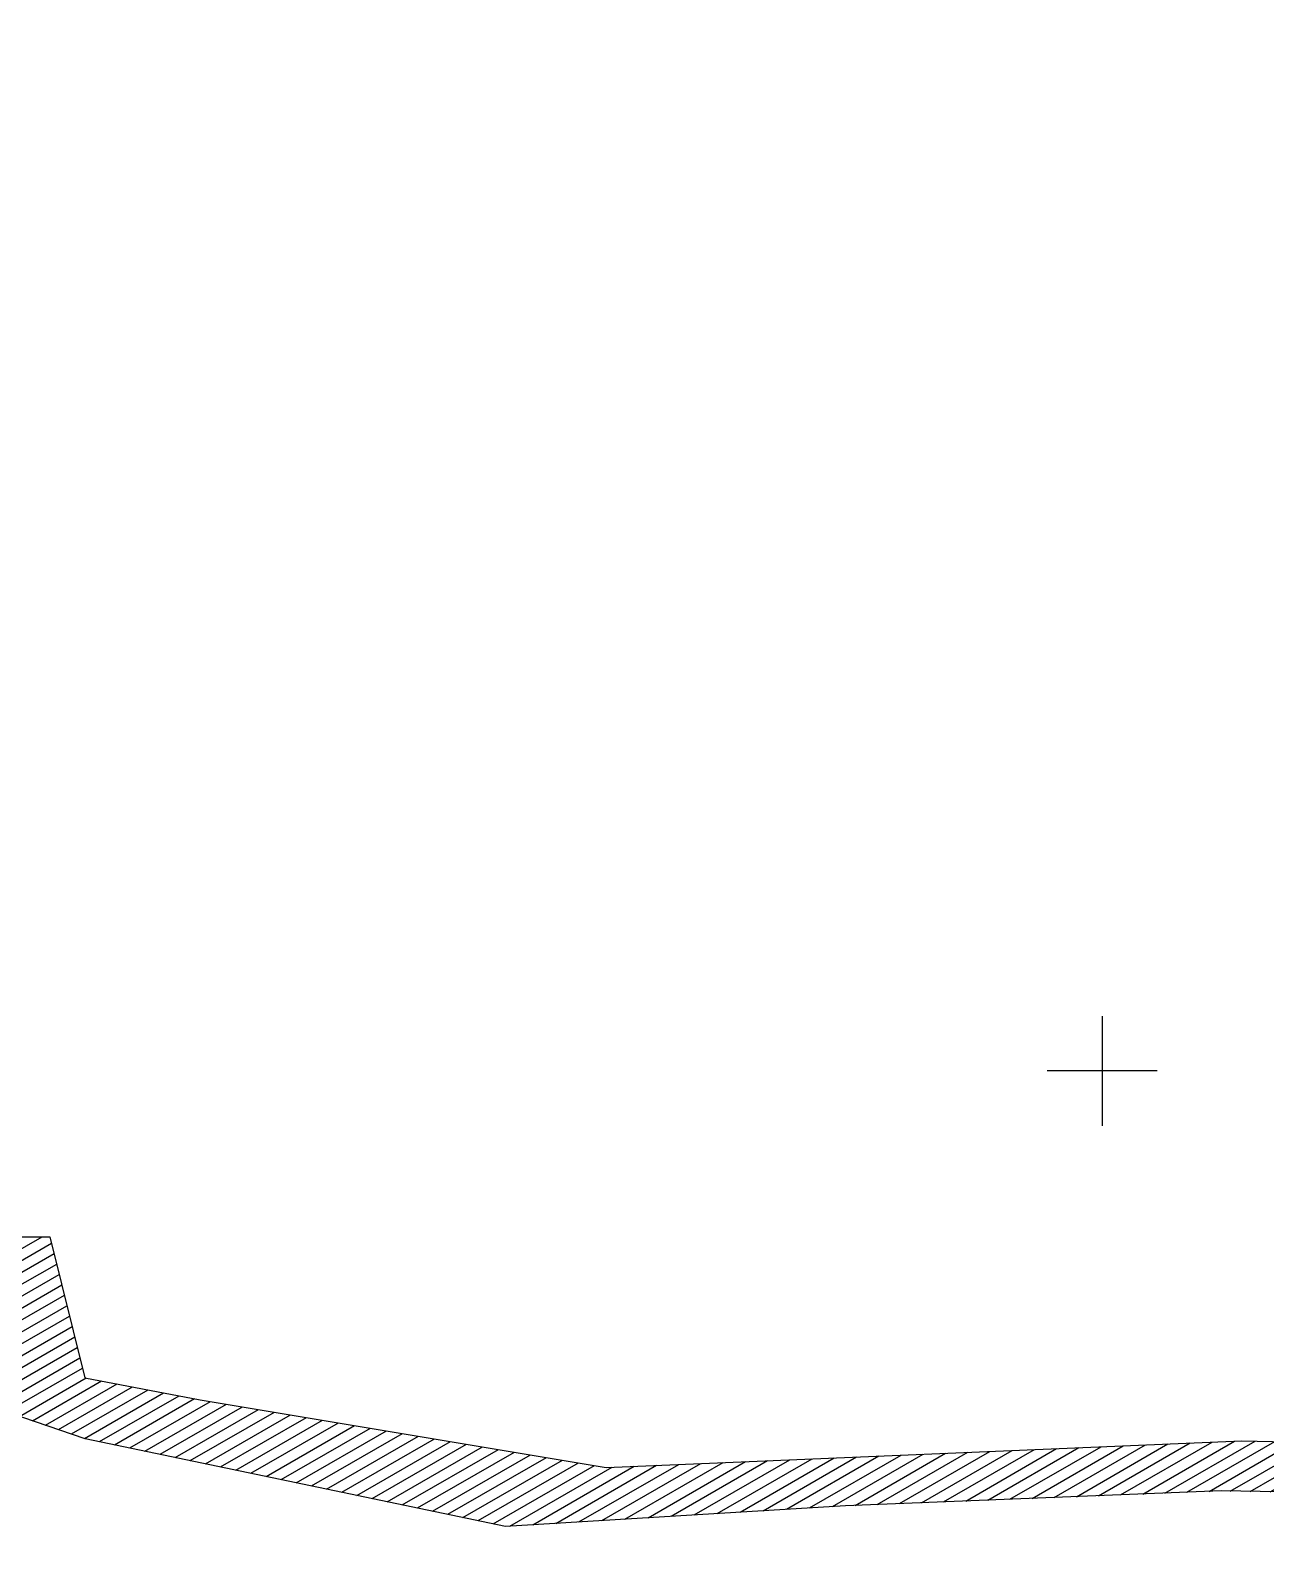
# Model space of a CAD drawing. Header units: metres. Extents: x 196582 to 208442, y 561446 to 572119.
# Drawn here: x 196988.1 to 197033.1, y 563988.7 to 564043.6 of the extents above; entities that cross this region are included whole.
import ezdxf

# ---------------------------------------------------------------- set-up
doc = ezdxf.new("R2010")
doc.units = ezdxf.units.M
doc.header["$MEASUREMENT"] = 0
doc.layers.add('M1202', color=7, linetype='Continuous')
doc.layers.add('M1204', color=7, linetype='Continuous')
picture_1 = doc.add_image_def('image1.ecw', size_in_pixel=(118525, 46520))
picture_2 = doc.add_image_def('image2.jpg', size_in_pixel=(937, 596))

# ---------------------------------------------------------------- blocks, each defined once
blk = doc.blocks.new('TRS-1772022')
at = {"layer": 'M1204'}
h = blk.add_hatch(dxfattribs=at)
h.set_pattern_fill('LINE', color=6, scale=150, angle=30)
h.paths.add_polyline_path([(196710.8, 565505.2), (196829.3, 565599.1), (196996.9, 565405.2), (197037.7, 565278.6), (197084.7, 565292.9), (197193, 565023.4), (197709.9, 565280.6), (198858.4, 564477.6), (198930.9, 564395.3), (199122, 564401.9), (199299.8, 564892.4), (200256.5, 564621.7), (200379.9, 564698.3), (200586.6, 564698.3), (200649.9, 564441.8), (200860, 564401.8), (201598.1, 564278.7), (202753.8, 564327), (203984.8, 564300.2), (203995.5, 564214.2), (202716.2, 564235.7), (202033.5, 564208.9), (201415.3, 564171.3), (200650.8, 564330.9), (200492.2, 564384.8), (200512.5, 564617.5), (200414.6, 564631), (200262.8, 564516.3), (199335.5, 564803.5), (199191.9, 564312.9), (199026.8, 564321.5), (198868.1, 564244.4), (198703, 564497.2), (197716.3, 565185.5), (197117, 564907), (197043.8, 565182.1), (196918.4, 565122.9)])
at = {"layer": 'M1202'}
for p, q in [((202500, 565100), (202500, 564900)), ((202600, 565000), (202400, 565000))]:
    blk.add_line(p, q, dxfattribs=at)
at = {"layer": 'M1204', "color": 6}
blk.add_lwpolyline([(200379.9, 564698.3), (200586.6, 564698.3), (200649.9, 564441.8), (200860, 564401.8), (201598.1, 564278.7), (202753.8, 564327), (203984.8, 564300.2), (203995.5, 564214.2), (202716.2, 564235.7), (202033.5, 564208.9), (201415.3, 564171.3), (200650.8, 564330.9), (200492.2, 564384.8)], dxfattribs=at)
at = {"layer": 'M1204'}
image = blk.add_image(picture_2, insert=(196273, 562415.2), size_in_units=(8064.3, 5129.5), dxfattribs=at)
image.dxf.flags = 7

msp = doc.modelspace()

# ---------------------------------------------------------------- block references
at = {"xscale": 0.02, "yscale": 0.02, "zscale": 0.02}
msp.add_blockref('TRS-1772022', (192977.118, 552705.692), dxfattribs=at)

# ---------------------------------------------------------------- pictures from other files: only their frames are drawn
image = msp.add_image(picture_1, insert=(196589.825, 561446.344), size_in_units=(11852.5, 4652))
image.dxf.flags = 7

doc.saveas('drawing.dxf')
